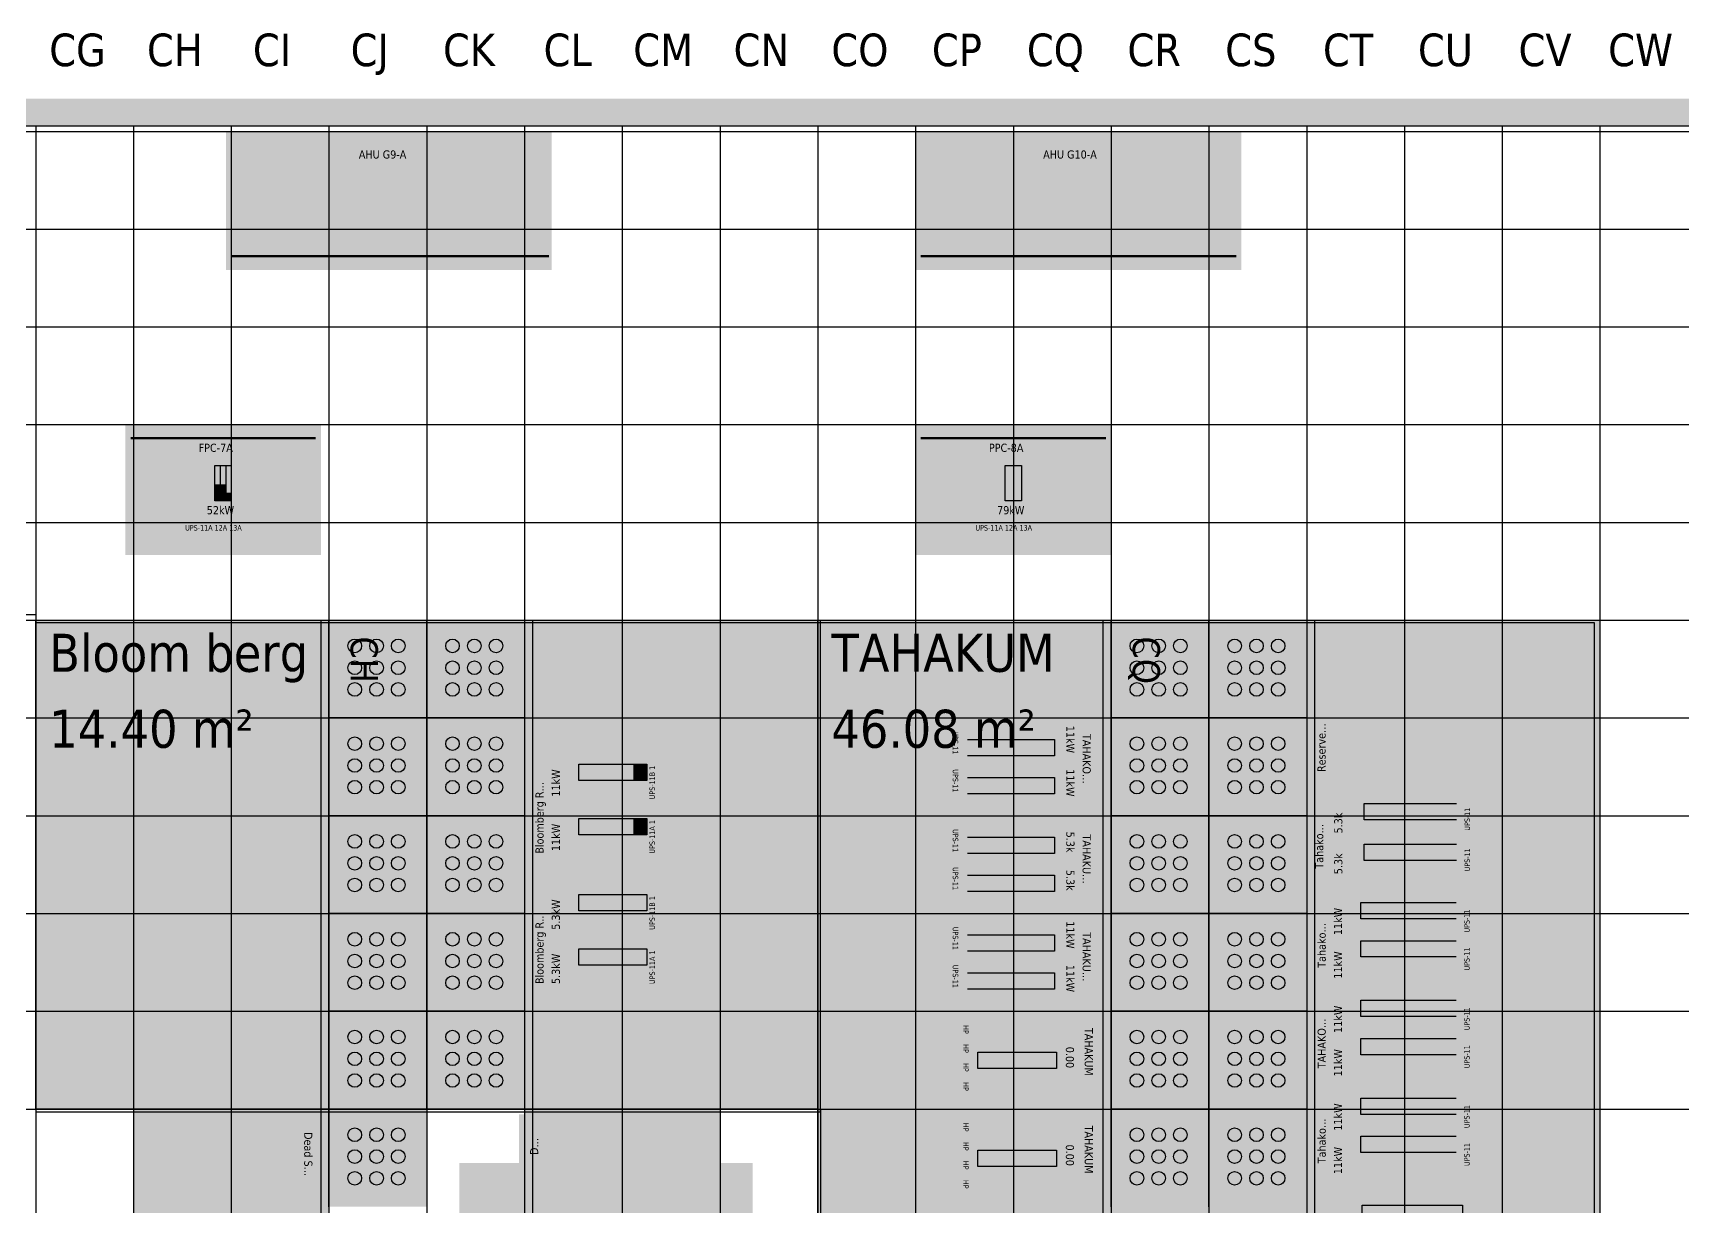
# Model space of a CAD drawing. Header units: millimetres. Extents: x -618 to 58287, y -23922 to -2396.
# Drawn here: x 34783 to 44903, y -9595 to -2396 of the extents above; entities that cross this region are included whole.
import ezdxf

# ---------------------------------------------------------------- set-up
doc = ezdxf.new("R2010")
doc.units = ezdxf.units.MM
doc.header["$MEASUREMENT"] = 0
for name, color, linetype, true_color in [('Background', 7, 'Continuous', 0xffffff), ('Equipment', 7, 'Continuous', 0xffffff), ('Names', 7, 'Continuous', 0xffffff), ('Power', 7, 'Continuous', 0xffffff), ('Room fixture', 7, 'Continuous', 0xffffff), ('Room shape', 7, 'Continuous', 0xc0c0c0), ('Rows', 7, 'Continuous', 0xffffff), ('Tile grid', 7, 'Continuous', 0xafafaf), ('Walls and cages', 7, 'Continuous', 0xffffff)]:
    doc.layers.add(name, color=color, linetype=linetype, true_color=true_color)
doc.styles.add('Tahoma#false#false', font='tahoma.ttf', dxfattribs={"height": 0.2})

msp = doc.modelspace()

# ---------------------------------------------------------------- linework, layer by layer
at = {"layer": 'Background', "lineweight": -3, "transparency": 33554687}
for points in [[(35967, -3850), (35967, -3000), (37967, -3000)], [(37967, -3000), (37967, -3850), (35967, -3850)], [(40200, -3850), (40200, -3000), (42200, -3000)], [(42200, -3000), (42200, -3850), (40200, -3850)], [(35350, -5600), (35350, -4800), (36550, -4800)], [(36550, -4800), (36550, -5600), (35350, -5600)], [(40200, -5600), (40200, -4800), (41400, -4800)], [(41400, -4800), (41400, -5600), (40200, -5600)], [(43800, -6999), (42600, -6999), (42600, -6399)], [(42600, -6399), (43800, -6399), (43800, -6999)], [(40285, -6598), (41402, -6598), (41402, -7198)], [(41402, -7198), (40285, -7198), (40285, -6598)], [(38800, -7500), (37800, -7500), (37800, -6700)], [(37800, -6700), (38800, -6700), (38800, -7500)], [(43785, -7609), (42585, -7609), (42585, -6992)], [(42585, -6992), (43785, -6992), (43785, -7609)], [(40285, -7198), (41402, -7198), (41402, -7798)], [(41402, -7798), (40285, -7798), (40285, -7198)], [(38800, -8300), (37800, -8300), (37800, -7500)], [(37800, -7500), (38800, -7500), (38800, -8300)], [(43800, -8200), (42600, -8200), (42600, -7600)], [(42600, -7600), (43800, -7600), (43800, -8200)], [(40285, -7798), (41402, -7798), (41402, -8398)], [(41402, -8398), (40285, -8398), (40285, -7798)], [(43800, -8800), (42600, -8800), (42600, -8200)], [(42600, -8200), (43800, -8200), (43800, -8800)], [(40332, -8385), (41415, -8385), (41415, -8985)], [(41415, -8985), (40332, -8985), (40332, -8385)], [(43800, -9400), (42600, -9400), (42600, -8800)], [(42600, -8800), (43800, -8800), (43800, -9400)], [(40332, -8985), (41415, -8985), (41415, -9585)], [(41415, -9585), (40332, -9585), (40332, -8985)], [(35424, -9042), (36624, -9042), (36624, -9592)], [(36624, -9592), (35424, -9592), (35424, -9042)], [(38967, -9332), (37767, -9332), (37767, -9032)], [(37767, -9032), (38967, -9032), (38967, -9332)], [(43807, -10207), (42591, -10207), (42591, -9407)], [(42591, -9407), (43807, -9407), (43807, -10207)]]:
    msp.add_solid(points, dxfattribs=at)
at = {"layer": 'Equipment', "color": 153, "lineweight": 50, "true_color": 0x3e99df, "transparency": 33554687}
for p, q in [((36000, -3767), (37950, -3767)), ((40233, -3767), (42167, -3767))]:
    msp.add_line(p, q, dxfattribs=at)
at = {"layer": 'Equipment', "color": 72, "lineweight": 50, "true_color": 0x67cb33, "transparency": 33554687}
for p, q in [((35383, -4883), (36517, -4883)), ((40233, -4883), (41367, -4883))]:
    msp.add_line(p, q, dxfattribs=at)
at = {"layer": 'Equipment', "color": 141, "lineweight": 50, "true_color": 0xabd3f1, "transparency": 33554687}
for points in [[(35967, -3000), (37967, -3000), (37900, -3067)], [(35967, -3000), (37900, -3067), (36033, -3067)], [(35967, -3850), (35967, -3000), (36033, -3067)], [(37900, -3783), (37900, -3067), (37967, -3000)], [(37967, -3000), (37967, -3850), (37900, -3783)], [(40200, -3000), (42200, -3000), (42133, -3067)], [(40200, -3000), (42133, -3067), (40267, -3067)], [(40200, -3850), (40200, -3000), (40267, -3067)], [(42133, -3783), (42133, -3067), (42200, -3000)], [(42200, -3000), (42200, -3850), (42133, -3783)], [(36033, -3067), (36033, -3783), (35967, -3850)], [(40267, -3067), (40267, -3783), (40200, -3850)], [(37900, -3783), (37967, -3850), (35967, -3850)], [(36033, -3783), (37900, -3783), (35967, -3850)], [(42133, -3783), (42200, -3850), (40200, -3850)], [(40267, -3783), (42133, -3783), (40200, -3850)]]:
    msp.add_solid(points, dxfattribs=at)
at = {"layer": 'Equipment', "color": 18, "lineweight": -3, "true_color": 0x000000, "transparency": 33554687}
for points in [[(35967, -3000), (37967, -3000), (37950, -3017)], [(35967, -3000), (37950, -3017), (35983, -3017)], [(35967, -3850), (35967, -3000), (35983, -3017)], [(35983, -3017), (35983, -3833), (35967, -3850)], [(37950, -3833), (37950, -3017), (37967, -3000)], [(37967, -3000), (37967, -3850), (37950, -3833)], [(40200, -3000), (42200, -3000), (42183, -3017)], [(40200, -3000), (42183, -3017), (40217, -3017)], [(40200, -3850), (40200, -3000), (40217, -3017)], [(40217, -3017), (40217, -3833), (40200, -3850)], [(42183, -3833), (42183, -3017), (42200, -3000)], [(42200, -3000), (42200, -3850), (42183, -3833)], [(37950, -3833), (37967, -3850), (35967, -3850)], [(35983, -3833), (37950, -3833), (35967, -3850)], [(42183, -3833), (42200, -3850), (40200, -3850)], [(40217, -3833), (42183, -3833), (40200, -3850)], [(35350, -4800), (36550, -4800), (36533, -4817)], [(35350, -4800), (36533, -4817), (35367, -4817)], [(35350, -5600), (35350, -4800), (35367, -4817)], [(35367, -4817), (35367, -5583), (35350, -5600)], [(36533, -5583), (36533, -4817), (36550, -4800)], [(36550, -4800), (36550, -5600), (36533, -5583)], [(40200, -4800), (41400, -4800), (41383, -4817)], [(40200, -4800), (41383, -4817), (40217, -4817)], [(40200, -5600), (40200, -4800), (40217, -4817)], [(40217, -4817), (40217, -5583), (40200, -5600)], [(41383, -5583), (41383, -4817), (41400, -4800)], [(41400, -4800), (41400, -5600), (41383, -5583)], [(36533, -5583), (36550, -5600), (35350, -5600)], [(35367, -5583), (36533, -5583), (35350, -5600)], [(41383, -5583), (41400, -5600), (40200, -5600)], [(40217, -5583), (41383, -5583), (40200, -5600)], [(43783, -6416), (42616, -6416), (42600, -6399)], [(42600, -6399), (43800, -6399), (43783, -6416)], [(42600, -6999), (42600, -6399), (42616, -6416)], [(42600, -6999), (42616, -6416), (42616, -6982)], [(43783, -6416), (43800, -6399), (43800, -6999)], [(43783, -6982), (43783, -6416), (43800, -6999)], [(40302, -7182), (40285, -7198), (40285, -6598)], [(40302, -6615), (40302, -7182), (40285, -6598)], [(41385, -6615), (40302, -6615), (40285, -6598)], [(40285, -6598), (41402, -6598), (41385, -6615)], [(41402, -6598), (41402, -7198), (41385, -7182)], [(41402, -6598), (41385, -7182), (41385, -6615)], [(38783, -6717), (37817, -6717), (37800, -6700)], [(37800, -6700), (38800, -6700), (38783, -6717)], [(37800, -7500), (37800, -6700), (37817, -6717)], [(37800, -7500), (37817, -6717), (37817, -7483)], [(38783, -6717), (38800, -6700), (38800, -7500)], [(38783, -7483), (38783, -6717), (38800, -7500)], [(43800, -6999), (42600, -6999), (42616, -6982)], [(42616, -6982), (43783, -6982), (43800, -6999)], [(43769, -7009), (42602, -7009), (42585, -6992)], [(42585, -6992), (43785, -6992), (43769, -7009)], [(42585, -7609), (42585, -6992), (42602, -7009)], [(42585, -7609), (42602, -7009), (42602, -7592)], [(43769, -7009), (43785, -6992), (43785, -7609)], [(43769, -7592), (43769, -7009), (43785, -7609)], [(41402, -7198), (40285, -7198), (40302, -7182)], [(40302, -7182), (41385, -7182), (41402, -7198)], [(40302, -7782), (40285, -7798), (40285, -7198)], [(40302, -7215), (40302, -7782), (40285, -7198)], [(41385, -7215), (40302, -7215), (40285, -7198)], [(40285, -7198), (41402, -7198), (41385, -7215)], [(41402, -7198), (41402, -7798), (41385, -7782)], [(41402, -7198), (41385, -7782), (41385, -7215)], [(38800, -7500), (37800, -7500), (37817, -7483)], [(37817, -7483), (38783, -7483), (38800, -7500)], [(38783, -7517), (37817, -7517), (37800, -7500)], [(37800, -7500), (38800, -7500), (38783, -7517)], [(37800, -8300), (37800, -7500), (37817, -7517)], [(37800, -8300), (37817, -7517), (37817, -8283)], [(38783, -7517), (38800, -7500), (38800, -8300)], [(38783, -8283), (38783, -7517), (38800, -8300)], [(43785, -7609), (42585, -7609), (42602, -7592)], [(43783, -7617), (42617, -7617), (42600, -7600)], [(42600, -7600), (43800, -7600), (43783, -7617)], [(42600, -8200), (42600, -7600), (42617, -7617)], [(42600, -8200), (42617, -7617), (42617, -8183)], [(42602, -7592), (43769, -7592), (43785, -7609)], [(43783, -7617), (43800, -7600), (43800, -8200)], [(43783, -8183), (43783, -7617), (43800, -8200)], [(41402, -7798), (40285, -7798), (40302, -7782)], [(40302, -7782), (41385, -7782), (41402, -7798)], [(40302, -8382), (40285, -8398), (40285, -7798)], [(40302, -7815), (40302, -8382), (40285, -7798)], [(41385, -7815), (40302, -7815), (40285, -7798)], [(40285, -7798), (41402, -7798), (41385, -7815)], [(41402, -7798), (41402, -8398), (41385, -8382)], [(41402, -7798), (41385, -8382), (41385, -7815)], [(43800, -8200), (42600, -8200), (42617, -8183)], [(42617, -8183), (43783, -8183), (43800, -8200)], [(38800, -8300), (37800, -8300), (37817, -8283)], [(37817, -8283), (38783, -8283), (38800, -8300)], [(43783, -8217), (42617, -8217), (42600, -8200)], [(42600, -8200), (43800, -8200), (43783, -8217)], [(42600, -8800), (42600, -8200), (42617, -8217)], [(42600, -8800), (42617, -8217), (42617, -8783)], [(43783, -8217), (43800, -8200), (43800, -8800)], [(43783, -8783), (43783, -8217), (43800, -8800)], [(41402, -8398), (40285, -8398), (40302, -8382)], [(40302, -8382), (41385, -8382), (41402, -8398)], [(40348, -8968), (40332, -8985), (40332, -8385)], [(40348, -8402), (40348, -8968), (40332, -8385)], [(41398, -8402), (40348, -8402), (40332, -8385)], [(40332, -8385), (41415, -8385), (41398, -8402)], [(41415, -8385), (41415, -8985), (41398, -8968)], [(41415, -8385), (41398, -8968), (41398, -8402)], [(43800, -8800), (42600, -8800), (42617, -8783)], [(43783, -8817), (42617, -8817), (42600, -8800)], [(42600, -8800), (43800, -8800), (43783, -8817)], [(42600, -9400), (42600, -8800), (42617, -8817)], [(42617, -8783), (43783, -8783), (43800, -8800)], [(43783, -8817), (43800, -8800), (43800, -9400)], [(42600, -9400), (42617, -8817), (42617, -9383)], [(43783, -9383), (43783, -8817), (43800, -9400)], [(41415, -8985), (40332, -8985), (40348, -8968)], [(40348, -9568), (40332, -9585), (40332, -8985)], [(40348, -9002), (40348, -9568), (40332, -8985)], [(41398, -9002), (40348, -9002), (40332, -8985)], [(40332, -8985), (41415, -8985), (41398, -9002)], [(40348, -8968), (41398, -8968), (41415, -8985)], [(41415, -8985), (41415, -9585), (41398, -9568)], [(41415, -8985), (41398, -9568), (41398, -9002)], [(35441, -9576), (35424, -9592), (35424, -9042)], [(35441, -9059), (35441, -9576), (35424, -9042)], [(36608, -9059), (35441, -9059), (35424, -9042)], [(35424, -9042), (36624, -9042), (36608, -9059)], [(36624, -9042), (36624, -9592), (36608, -9576)], [(36624, -9042), (36608, -9576), (36608, -9059)], [(38950, -9049), (37784, -9049), (37767, -9032)], [(37767, -9032), (38967, -9032), (38950, -9049)], [(37767, -9332), (37767, -9032), (37784, -9049)], [(37767, -9332), (37784, -9049), (37784, -9316)], [(38950, -9049), (38967, -9032), (38967, -9332)], [(38950, -9316), (38950, -9049), (38967, -9332)], [(38967, -9332), (37767, -9332), (37784, -9316)], [(37784, -9316), (38950, -9316), (38967, -9332)], [(43791, -9424), (42607, -9424), (42591, -9407)], [(42591, -9407), (43807, -9407), (43791, -9424)], [(42591, -10207), (42591, -9407), (42607, -9424)], [(43800, -9400), (42600, -9400), (42617, -9383)], [(42617, -9383), (43783, -9383), (43800, -9400)], [(43791, -9424), (43807, -9407), (43807, -10207)], [(42591, -10207), (42607, -9424), (42607, -10191)], [(43791, -10191), (43791, -9424), (43807, -10207)], [(36624, -9592), (35424, -9592), (35441, -9576)], [(35441, -9576), (36608, -9576), (36624, -9592)], [(41415, -9585), (40332, -9585), (40348, -9568)], [(40348, -9568), (41398, -9568), (41415, -9585)]]:
    msp.add_solid(points, dxfattribs=at)
at = {"layer": 'Equipment', "color": 71, "lineweight": 50, "true_color": 0xbde8a7, "transparency": 33554687}
for points in [[(35350, -4800), (36550, -4800), (36483, -4867)], [(35350, -4800), (36483, -4867), (35417, -4867)], [(35350, -5600), (35350, -4800), (35417, -4867)], [(36483, -5533), (36483, -4867), (36550, -4800)], [(36550, -4800), (36550, -5600), (36483, -5533)], [(40200, -4800), (41400, -4800), (41333, -4867)], [(40200, -4800), (41333, -4867), (40267, -4867)], [(40200, -5600), (40200, -4800), (40267, -4867)], [(41333, -5533), (41333, -4867), (41400, -4800)], [(41400, -4800), (41400, -5600), (41333, -5533)], [(35417, -4867), (35417, -5533), (35350, -5600)], [(40267, -4867), (40267, -5533), (40200, -5600)], [(36483, -5533), (36550, -5600), (35350, -5600)], [(35417, -5533), (36483, -5533), (35350, -5600)], [(41333, -5533), (41400, -5600), (40200, -5600)], [(40267, -5533), (41333, -5533), (40200, -5600)]]:
    msp.add_solid(points, dxfattribs=at)
at = {"layer": 'Equipment', "color": 21, "lineweight": 50, "true_color": 0xf49191, "transparency": 33554687}
for points in [[(43733, -6466), (42666, -6466), (42600, -6399)], [(42600, -6399), (43800, -6399), (43733, -6466)], [(42600, -6999), (42600, -6399), (42666, -6466)], [(42600, -6999), (42666, -6466), (42666, -6932)], [(43733, -6466), (43800, -6399), (43800, -6999)], [(43733, -6932), (43733, -6466), (43800, -6999)], [(43800, -6999), (42600, -6999), (42666, -6932)], [(42666, -6932), (43733, -6932), (43800, -6999)], [(35491, -9526), (35424, -9592), (35424, -9042)], [(35491, -9109), (35491, -9526), (35424, -9042)], [(36558, -9109), (35491, -9109), (35424, -9042)], [(35424, -9042), (36624, -9042), (36558, -9109)], [(36624, -9042), (36624, -9592), (36558, -9526)], [(36624, -9042), (36558, -9526), (36558, -9109)], [(38900, -9099), (37834, -9099), (37767, -9032)], [(37767, -9032), (38967, -9032), (38900, -9099)], [(37767, -9332), (37767, -9032), (37834, -9099)], [(37767, -9332), (37834, -9099), (37834, -9266)], [(38900, -9099), (38967, -9032), (38967, -9332)], [(38900, -9266), (38900, -9099), (38967, -9332)], [(38967, -9332), (37767, -9332), (37834, -9266)], [(37834, -9266), (38900, -9266), (38967, -9332)], [(36624, -9592), (35424, -9592), (35491, -9526)], [(35491, -9526), (36558, -9526), (36624, -9592)]]:
    msp.add_solid(points, dxfattribs=at)
at = {"layer": 'Equipment', "color": 9, "lineweight": 50, "true_color": 0xc0c0c0, "transparency": 33554687}
for points in [[(40352, -7132), (40285, -7198), (40285, -6598)], [(40352, -6665), (40352, -7132), (40285, -6598)], [(41335, -6665), (40352, -6665), (40285, -6598)], [(40285, -6598), (41402, -6598), (41335, -6665)], [(41402, -6598), (41402, -7198), (41335, -7132)], [(41402, -6598), (41335, -7132), (41335, -6665)], [(38733, -6767), (37867, -6767), (37800, -6700)], [(37800, -6700), (38800, -6700), (38733, -6767)], [(37800, -7500), (37800, -6700), (37867, -6767)], [(37800, -7500), (37867, -6767), (37867, -7433)], [(38733, -6767), (38800, -6700), (38800, -7500)], [(38733, -7433), (38733, -6767), (38800, -7500)], [(43719, -7059), (42652, -7059), (42585, -6992)], [(42585, -6992), (43785, -6992), (43719, -7059)], [(42585, -7609), (42585, -6992), (42652, -7059)], [(42585, -7609), (42652, -7059), (42652, -7542)], [(43719, -7059), (43785, -6992), (43785, -7609)], [(43719, -7542), (43719, -7059), (43785, -7609)], [(41402, -7198), (40285, -7198), (40352, -7132)], [(40352, -7132), (41335, -7132), (41402, -7198)], [(40352, -7732), (40285, -7798), (40285, -7198)], [(40352, -7265), (40352, -7732), (40285, -7198)], [(41335, -7265), (40352, -7265), (40285, -7198)], [(40285, -7198), (41402, -7198), (41335, -7265)], [(41402, -7198), (41402, -7798), (41335, -7732)], [(41402, -7198), (41335, -7732), (41335, -7265)], [(38800, -7500), (37800, -7500), (37867, -7433)], [(37867, -7433), (38733, -7433), (38800, -7500)], [(38733, -7567), (37867, -7567), (37800, -7500)], [(37800, -7500), (38800, -7500), (38733, -7567)], [(37800, -8300), (37800, -7500), (37867, -7567)], [(37800, -8300), (37867, -7567), (37867, -8233)], [(38733, -7567), (38800, -7500), (38800, -8300)], [(38733, -8233), (38733, -7567), (38800, -8300)], [(43785, -7609), (42585, -7609), (42652, -7542)], [(42652, -7542), (43719, -7542), (43785, -7609)], [(43733, -7667), (42667, -7667), (42600, -7600)], [(42600, -7600), (43800, -7600), (43733, -7667)], [(42600, -8200), (42600, -7600), (42667, -7667)], [(42600, -8200), (42667, -7667), (42667, -8133)], [(43733, -7667), (43800, -7600), (43800, -8200)], [(43733, -8133), (43733, -7667), (43800, -8200)], [(41402, -7798), (40285, -7798), (40352, -7732)], [(40352, -7732), (41335, -7732), (41402, -7798)], [(40352, -8332), (40285, -8398), (40285, -7798)], [(40352, -7865), (40352, -8332), (40285, -7798)], [(41335, -7865), (40352, -7865), (40285, -7798)], [(40285, -7798), (41402, -7798), (41335, -7865)], [(41402, -7798), (41402, -8398), (41335, -8332)], [(41402, -7798), (41335, -8332), (41335, -7865)], [(43800, -8200), (42600, -8200), (42667, -8133)], [(42667, -8133), (43733, -8133), (43800, -8200)], [(38800, -8300), (37800, -8300), (37867, -8233)], [(37867, -8233), (38733, -8233), (38800, -8300)], [(43733, -8267), (42667, -8267), (42600, -8200)], [(42600, -8200), (43800, -8200), (43733, -8267)], [(42600, -8800), (42600, -8200), (42667, -8267)], [(42600, -8800), (42667, -8267), (42667, -8733)], [(43733, -8267), (43800, -8200), (43800, -8800)], [(43733, -8733), (43733, -8267), (43800, -8800)], [(41402, -8398), (40285, -8398), (40352, -8332)], [(40398, -8918), (40332, -8985), (40332, -8385)], [(40398, -8452), (40398, -8918), (40332, -8385)], [(41348, -8452), (40398, -8452), (40332, -8385)], [(40332, -8385), (41415, -8385), (41348, -8452)], [(40352, -8332), (41335, -8332), (41402, -8398)], [(41415, -8385), (41415, -8985), (41348, -8918)], [(41415, -8385), (41348, -8918), (41348, -8452)], [(43800, -8800), (42600, -8800), (42667, -8733)], [(43733, -8867), (42667, -8867), (42600, -8800)], [(42600, -8800), (43800, -8800), (43733, -8867)], [(42600, -9400), (42600, -8800), (42667, -8867)], [(42667, -8733), (43733, -8733), (43800, -8800)], [(43733, -8867), (43800, -8800), (43800, -9400)], [(42600, -9400), (42667, -8867), (42667, -9333)], [(43733, -9333), (43733, -8867), (43800, -9400)], [(41415, -8985), (40332, -8985), (40398, -8918)], [(40398, -9518), (40332, -9585), (40332, -8985)], [(40398, -9052), (40398, -9518), (40332, -8985)], [(41348, -9052), (40398, -9052), (40332, -8985)], [(40332, -8985), (41415, -8985), (41348, -9052)], [(40398, -8918), (41348, -8918), (41415, -8985)], [(41415, -8985), (41415, -9585), (41348, -9518)], [(41415, -8985), (41348, -9518), (41348, -9052)], [(43741, -9474), (42657, -9474), (42591, -9407)], [(42591, -9407), (43807, -9407), (43741, -9474)], [(42591, -10207), (42591, -9407), (42657, -9474)], [(43800, -9400), (42600, -9400), (42667, -9333)], [(42667, -9333), (43733, -9333), (43800, -9400)], [(43741, -9474), (43807, -9407), (43807, -10207)], [(42591, -10207), (42657, -9474), (42657, -10141)], [(43741, -10141), (43741, -9474), (43807, -10207)], [(41415, -9585), (40332, -9585), (40398, -9518)], [(40398, -9518), (41348, -9518), (41415, -9585)]]:
    msp.add_solid(points, dxfattribs=at)
at = {"layer": 'Power', "color": 8, "lineweight": -3, "true_color": 0x808080, "transparency": 33554687}
for p, q in [((35900, -5050), (36000, -5050)), ((35900, -5267), (35900, -5050)), ((36000, -5050), (36000, -5267)), ((40750, -5050), (40850, -5050)), ((40750, -5267), (40750, -5050)), ((40850, -5050), (40850, -5267)), ((36000, -5267), (35900, -5267)), ((40850, -5267), (40750, -5267)), ((40518, -6732), (41052, -6732)), ((41052, -6732), (41052, -6832)), ((41052, -6832), (40518, -6832)), ((38133, -6983), (38133, -6883)), ((38133, -6883), (38550, -6883)), ((38550, -6883), (38550, -6983)), ((40518, -6965), (41052, -6965)), ((41052, -6965), (41052, -7065)), ((38550, -6983), (38133, -6983)), ((41052, -7065), (40518, -7065)), ((42952, -7225), (42952, -7125)), ((42952, -7125), (43519, -7125)), ((38133, -7317), (38133, -7217)), ((38133, -7217), (38550, -7217)), ((38550, -7217), (38550, -7317)), ((43519, -7225), (42952, -7225)), ((38550, -7317), (38133, -7317)), ((40518, -7332), (41052, -7332)), ((41052, -7332), (41052, -7432)), ((42952, -7475), (42952, -7375)), ((42952, -7375), (43519, -7375)), ((41052, -7432), (40518, -7432)), ((43519, -7475), (42952, -7475)), ((40518, -7565), (41052, -7565)), ((41052, -7565), (41052, -7665)), ((38133, -7783), (38133, -7683)), ((38133, -7683), (38550, -7683)), ((38550, -7683), (38550, -7783)), ((41052, -7665), (40518, -7665)), ((38550, -7783), (38133, -7783)), ((42933, -7833), (42933, -7733)), ((42933, -7733), (43517, -7733)), ((43517, -7833), (42933, -7833)), ((40518, -7932), (41052, -7932)), ((41052, -7932), (41052, -8032)), ((42933, -8067), (42933, -7967)), ((42933, -7967), (43517, -7967)), ((38133, -8117), (38133, -8017)), ((38133, -8017), (38550, -8017)), ((38550, -8017), (38550, -8117)), ((41052, -8032), (40518, -8032)), ((43517, -8067), (42933, -8067)), ((38550, -8117), (38133, -8117)), ((40518, -8165), (41052, -8165)), ((41052, -8165), (41052, -8265)), ((41052, -8265), (40518, -8265)), ((42933, -8433), (42933, -8333)), ((42933, -8333), (43517, -8333)), ((43517, -8433), (42933, -8433)), ((42933, -8667), (42933, -8567)), ((42933, -8567), (43517, -8567)), ((40582, -8752), (40582, -8652)), ((40582, -8652), (41065, -8652)), ((41065, -8652), (41065, -8752)), ((43517, -8667), (42933, -8667)), ((41065, -8752), (40582, -8752)), ((42933, -9033), (42933, -8933)), ((42933, -8933), (43517, -8933)), ((43517, -9033), (42933, -9033)), ((42933, -9267), (42933, -9167)), ((42933, -9167), (43517, -9167)), ((40582, -9352), (40582, -9252)), ((40582, -9252), (41065, -9252)), ((41065, -9252), (41065, -9352)), ((43517, -9267), (42933, -9267)), ((41065, -9352), (40582, -9352)), ((42941, -9691), (42941, -9591)), ((42941, -9591), (43557, -9591)), ((43557, -9591), (43557, -9691))]:
    msp.add_line(p, q, dxfattribs=at)
at = {"layer": 'Power', "lineweight": -3, "transparency": 33554687}
for p, q in [((35933, -5050), (35933, -5267)), ((35967, -5050), (35967, -5267))]:
    msp.add_line(p, q, dxfattribs=at)
for points in [[(35900, -5050), (36000, -5050), (35900, -5267), (36000, -5267)], [(40750, -5050), (40850, -5050), (40750, -5267), (40850, -5267)], [(41052, -6732), (41052, -6832), (40518, -6732), (40518, -6832)], [(38133, -6983), (38133, -6883), (38550, -6983), (38550, -6883)], [(41052, -6965), (41052, -7065), (40518, -6965), (40518, -7065)], [(42952, -7225), (42952, -7125), (43552, -7225), (43552, -7125)], [(38133, -7317), (38133, -7217), (38550, -7317), (38550, -7217)], [(41052, -7332), (41052, -7432), (40518, -7332), (40518, -7432)], [(42952, -7475), (42952, -7375), (43552, -7475), (43552, -7375)], [(41052, -7565), (41052, -7665), (40518, -7565), (40518, -7665)], [(38133, -7783), (38133, -7683), (38550, -7783), (38550, -7683)], [(42933, -7833), (42933, -7733), (43550, -7833), (43550, -7733)], [(41052, -7932), (41052, -8032), (40518, -7932), (40518, -8032)], [(42933, -8067), (42933, -7967), (43550, -8067), (43550, -7967)], [(38133, -8117), (38133, -8017), (38550, -8117), (38550, -8017)], [(41052, -8165), (41052, -8265), (40518, -8165), (40518, -8265)], [(42933, -8433), (42933, -8333), (43550, -8433), (43550, -8333)], [(42933, -8667), (42933, -8567), (43550, -8667), (43550, -8567)], [(41065, -8652), (41065, -8752), (40582, -8652), (40582, -8752)], [(42933, -9033), (42933, -8933), (43550, -9033), (43550, -8933)], [(42933, -9267), (42933, -9167), (43550, -9267), (43550, -9167)], [(41065, -9252), (41065, -9352), (40582, -9252), (40582, -9352)], [(42941, -9691), (42941, -9591), (43557, -9691), (43557, -9591)]]:
    msp.add_solid(points, dxfattribs=at)
at = {"layer": 'Power', "color": 151, "lineweight": -3, "true_color": 0x87ceeb, "transparency": 33554687}
for points in [[(35900, -5050), (35933, -5050), (35900, -5267), (35933, -5267)], [(35933, -5050), (35967, -5050), (35933, -5267), (35967, -5267)], [(35967, -5050), (36000, -5050), (35967, -5267), (36000, -5267)], [(38133, -6983), (38133, -6883), (38550, -6983), (38550, -6883)], [(38133, -7317), (38133, -7217), (38550, -7317), (38550, -7217)], [(38133, -7783), (38133, -7683), (38550, -7783), (38550, -7683)], [(38133, -8117), (38133, -8017), (38550, -8117), (38550, -8017)]]:
    msp.add_solid(points, dxfattribs=at)
at = {"layer": 'Power', "color": 8, "lineweight": -3, "true_color": 0x826482, "transparency": 33554687}
for points in [[(35900, -5050), (35933, -5050), (35900, -5267), (35933, -5267)], [(40783, -5050), (40817, -5050), (40783, -5267), (40817, -5267)], [(35933, -5067), (35967, -5067), (35933, -5267), (35967, -5267)], [(35967, -5133), (36000, -5133), (35967, -5267), (36000, -5267)]]:
    msp.add_solid(points, dxfattribs=at)
at = {"layer": 'Power', "color": 24, "lineweight": -3, "true_color": 0x9c180e, "transparency": 33554687}
for points in [[(40750, -5050), (40783, -5050), (40750, -5267), (40783, -5267)], [(40817, -5050), (40850, -5050), (40817, -5267), (40850, -5267)]]:
    msp.add_solid(points, dxfattribs=at)
at = {"layer": 'Power', "color": 13, "lineweight": -3, "true_color": 0xe7473c, "transparency": 33554687}
for points in [[(40750, -5133), (40783, -5133), (40750, -5267), (40783, -5267)], [(40817, -5133), (40850, -5133), (40817, -5267), (40850, -5267)], [(40802, -6732), (40802, -6832), (40518, -6732), (40518, -6832)], [(38467, -6983), (38467, -6883), (38550, -6983), (38550, -6883)], [(40802, -6965), (40802, -7065), (40518, -6965), (40518, -7065)], [(43085, -7225), (43085, -7125), (43552, -7225), (43552, -7125)], [(38467, -7317), (38467, -7217), (38550, -7317), (38550, -7217)], [(40902, -7332), (40902, -7432), (40518, -7332), (40518, -7432)], [(43085, -7475), (43085, -7375), (43552, -7475), (43552, -7375)], [(40902, -7565), (40902, -7665), (40518, -7565), (40518, -7665)], [(43317, -7833), (43317, -7733), (43550, -7833), (43550, -7733)], [(40752, -7932), (40752, -8032), (40518, -7932), (40518, -8032)], [(43317, -8067), (43317, -7967), (43550, -8067), (43550, -7967)], [(40752, -8165), (40752, -8265), (40518, -8165), (40518, -8265)], [(43300, -8433), (43300, -8333), (43550, -8433), (43550, -8333)], [(43300, -8667), (43300, -8567), (43550, -8667), (43550, -8567)], [(43083, -9033), (43083, -8933), (43550, -9033), (43550, -8933)], [(43083, -9267), (43083, -9167), (43550, -9267), (43550, -9167)], [(43224, -9691), (43224, -9591), (43557, -9691), (43557, -9591)]]:
    msp.add_solid(points, dxfattribs=at)
at = {"layer": 'Power', "color": 9, "lineweight": -3, "true_color": 0xc0c0c0, "transparency": 33554687}
for points in [[(40783, -5133), (40817, -5133), (40783, -5267), (40817, -5267)], [(35900, -5167), (35933, -5167), (35900, -5267), (35933, -5267)], [(35933, -5167), (35967, -5167), (35933, -5267), (35967, -5267)], [(35967, -5217), (36000, -5217), (35967, -5267), (36000, -5267)], [(38400, -7783), (38400, -7683), (38550, -7783), (38550, -7683)], [(38400, -8117), (38400, -8017), (38550, -8117), (38550, -8017)], [(40582, -8652), (40582, -8752), (40582, -8652), (40582, -8752)], [(40582, -9252), (40582, -9352), (40582, -9252), (40582, -9352)]]:
    msp.add_solid(points, dxfattribs=at)
at = {"layer": 'Power', "color": 138, "lineweight": -3, "true_color": 0x01505e, "transparency": 33554687}
for points in [[(35433, -5417), (36467, -5417), (35433, -5500), (36467, -5500)], [(40283, -5417), (41317, -5417), (40283, -5500), (41317, -5500)], [(40468, -6682), (40468, -6882), (40385, -6682), (40385, -6882)], [(38600, -7083), (38600, -6783), (38683, -7083), (38683, -6783)], [(40468, -6915), (40468, -7115), (40385, -6915), (40385, -7115)], [(43602, -7259), (43602, -7059), (43685, -7259), (43685, -7059)], [(38600, -7417), (38600, -7117), (38683, -7417), (38683, -7117)], [(40468, -7282), (40468, -7482), (40385, -7282), (40385, -7482)], [(43602, -7509), (43602, -7309), (43685, -7509), (43685, -7309)], [(38600, -7883), (38600, -7583), (38683, -7883), (38683, -7583)], [(40468, -7515), (40468, -7715), (40385, -7515), (40385, -7715)], [(43600, -7883), (43600, -7683), (43683, -7883), (43683, -7683)], [(40468, -7882), (40468, -8082), (40385, -7882), (40385, -8082)], [(38600, -8217), (38600, -7917), (38683, -8217), (38683, -7917)], [(43600, -8117), (43600, -7917), (43683, -8117), (43683, -7917)], [(40468, -8115), (40468, -8315), (40385, -8115), (40385, -8315)], [(43600, -8483), (43600, -8283), (43683, -8483), (43683, -8283)], [(43600, -8717), (43600, -8517), (43683, -8717), (43683, -8517)], [(43600, -9083), (43600, -8883), (43683, -9083), (43683, -8883)], [(43600, -9317), (43600, -9117), (43683, -9317), (43683, -9117)], [(43607, -9791), (43607, -9491), (43691, -9791), (43691, -9491)]]:
    msp.add_solid(points, dxfattribs=at)
at = {"layer": 'Power', "color": 22, "lineweight": -3, "true_color": 0xc92518, "transparency": 33554687}
for points in [[(41052, -6732), (41052, -6832), (40518, -6732), (40518, -6832)], [(38183, -6983), (38183, -6883), (38550, -6983), (38550, -6883)], [(41052, -6965), (41052, -7065), (40518, -6965), (40518, -7065)], [(42952, -7225), (42952, -7125), (43552, -7225), (43552, -7125)], [(38183, -7317), (38183, -7217), (38550, -7317), (38550, -7217)], [(41052, -7332), (41052, -7432), (40518, -7332), (40518, -7432)], [(42952, -7475), (42952, -7375), (43552, -7475), (43552, -7375)], [(41052, -7565), (41052, -7665), (40518, -7565), (40518, -7665)], [(42933, -7833), (42933, -7733), (43550, -7833), (43550, -7733)], [(41052, -7932), (41052, -8032), (40518, -7932), (40518, -8032)], [(42933, -8067), (42933, -7967), (43550, -8067), (43550, -7967)], [(41052, -8165), (41052, -8265), (40518, -8165), (40518, -8265)], [(42933, -8433), (42933, -8333), (43550, -8433), (43550, -8333)], [(42933, -8667), (42933, -8567), (43550, -8667), (43550, -8567)], [(42933, -9033), (42933, -8933), (43550, -9033), (43550, -8933)], [(42933, -9267), (42933, -9167), (43550, -9267), (43550, -9167)], [(42941, -9691), (42941, -9591), (43557, -9691), (43557, -9591)]]:
    msp.add_solid(points, dxfattribs=at)
at = {"layer": 'Power', "color": 8, "lineweight": -3, "true_color": 0x6e6e6e, "transparency": 33554687}
for points in [[(38250, -7783), (38250, -7683), (38550, -7783), (38550, -7683)], [(38250, -8117), (38250, -8017), (38550, -8117), (38550, -8017)], [(40582, -8652), (40582, -8752), (40582, -8652), (40582, -8752)], [(40582, -9252), (40582, -9352), (40582, -9252), (40582, -9352)]]:
    msp.add_solid(points, dxfattribs=at)
at = {"layer": 'Room fixture', "color": 9, "lineweight": -3, "true_color": 0xc0c0c0, "transparency": 33554687}
for p, q in [((36600, -6000), (37200, -6000)), ((36600, -6600), (36600, -6000)), ((37200, -6000), (37200, -6600)), ((37200, -6000), (37800, -6000)), ((37200, -6600), (37200, -6000)), ((37800, -6000), (37800, -6600)), ((41400, -6000), (42000, -6000)), ((41400, -6600), (41400, -6000)), ((42000, -6000), (42600, -6000)), ((42000, -6600), (42000, -6000)), ((42000, -6000), (42000, -6600)), ((42600, -6000), (42600, -6600)), ((36600, -6600), (37200, -6600)), ((36600, -7200), (36600, -6600)), ((37200, -6600), (36600, -6600)), ((37200, -6600), (37800, -6600)), ((37200, -7200), (37200, -6600)), ((37200, -6600), (37200, -7200)), ((37800, -6600), (37200, -6600)), ((37800, -6600), (37800, -7200)), ((41400, -6600), (42000, -6600)), ((41400, -7200), (41400, -6600)), ((42000, -6600), (41400, -6600)), ((42000, -6600), (42000, -7200)), ((42000, -6600), (42600, -6600)), ((42000, -7200), (42000, -6600)), ((42600, -6600), (42000, -6600)), ((42600, -6600), (42600, -7200)), ((37200, -7200), (36600, -7200)), ((36600, -7200), (37200, -7200)), ((36600, -7800), (36600, -7200)), ((37800, -7200), (37200, -7200)), ((37200, -7200), (37200, -7800)), ((37200, -7200), (37800, -7200)), ((37200, -7800), (37200, -7200)), ((37800, -7200), (37800, -7800)), ((42000, -7200), (41400, -7200)), ((41400, -7200), (42000, -7200)), ((41400, -7800), (41400, -7200)), ((42600, -7200), (42000, -7200)), ((42000, -7200), (42000, -7800)), ((42000, -7200), (42600, -7200)), ((42000, -7800), (42000, -7200)), ((42600, -7200), (42600, -7800)), ((37200, -7800), (36600, -7800)), ((36600, -7800), (37200, -7800)), ((36600, -8400), (36600, -7800)), ((37200, -7800), (37800, -7800)), ((37200, -8400), (37200, -7800)), ((37200, -7800), (37200, -8400)), ((37800, -7800), (37200, -7800)), ((37800, -7800), (37800, -8400)), ((41400, -7800), (42000, -7800)), ((41400, -8400), (41400, -7800)), ((42000, -7800), (41400, -7800)), ((42000, -7800), (42600, -7800)), ((42000, -8400), (42000, -7800)), ((42000, -7800), (42000, -8400)), ((42600, -7800), (42000, -7800)), ((42600, -7800), (42600, -8400)), ((36600, -8400), (37200, -8400)), ((36600, -9000), (36600, -8400)), ((37200, -8400), (36600, -8400)), ((37200, -8400), (37200, -9000)), ((37800, -8400), (37200, -8400)), ((37200, -8400), (37800, -8400)), ((37200, -9000), (37200, -8400)), ((37800, -8400), (37800, -9000)), ((42000, -8400), (41400, -8400)), ((41400, -8400), (42000, -8400)), ((41400, -9000), (41400, -8400)), ((42600, -8400), (42000, -8400)), ((42000, -8400), (42600, -8400)), ((42000, -9000), (42000, -8400)), ((42000, -8400), (42000, -9000)), ((42600, -8400), (42600, -9000)), ((37200, -9000), (36600, -9000)), ((36600, -9000), (37200, -9000)), ((36600, -9600), (36600, -9000)), ((37200, -9000), (37200, -9600)), ((37800, -9000), (37200, -9000)), ((41400, -9000), (42000, -9000)), ((41400, -9600), (41400, -9000)), ((42000, -9000), (41400, -9000)), ((42000, -9000), (42600, -9000)), ((42000, -9600), (42000, -9000)), ((42000, -9000), (42000, -9600)), ((42600, -9000), (42000, -9000)), ((42600, -9000), (42600, -9600))]:
    msp.add_line(p, q, dxfattribs=at)
for centre in [(36758, -6158), (36892, -6158), (37025, -6158), (37358, -6158), (37492, -6158), (37625, -6158), (41558, -6158), (41692, -6158), (41825, -6158), (42158, -6158), (42292, -6158), (42425, -6158), (36758, -6292), (36892, -6292), (37025, -6292), (37358, -6292), (37492, -6292), (37625, -6292), (41558, -6292), (41692, -6292), (41825, -6292), (42158, -6292), (42292, -6292), (42425, -6292), (36758, -6425), (36892, -6425), (37025, -6425), (37358, -6425), (37492, -6425), (37625, -6425), (41558, -6425), (41692, -6425), (41825, -6425), (42158, -6425), (42292, -6425), (42425, -6425), (36758, -6758), (36892, -6758), (37025, -6758), (37358, -6758), (37492, -6758), (37625, -6758), (41558, -6758), (41692, -6758), (41825, -6758), (42158, -6758), (42292, -6758), (42425, -6758), (36758, -6892), (36892, -6892), (37025, -6892), (37358, -6892), (37492, -6892), (37625, -6892), (41558, -6892), (41692, -6892), (41825, -6892), (42158, -6892), (42292, -6892), (42425, -6892), (36758, -7025), (36892, -7025), (37025, -7025), (37358, -7025), (37492, -7025), (37625, -7025), (41558, -7025), (41692, -7025), (41825, -7025), (42158, -7025), (42292, -7025), (42425, -7025), (36758, -7358), (36892, -7358), (37025, -7358), (37358, -7358), (37492, -7358), (37625, -7358), (41558, -7358), (41692, -7358), (41825, -7358), (42158, -7358), (42292, -7358), (42425, -7358), (36758, -7492), (36892, -7492), (37025, -7492), (37358, -7492), (37492, -7492), (37625, -7492), (41558, -7492), (41692, -7492), (41825, -7492), (42158, -7492), (42292, -7492), (42425, -7492), (36758, -7625), (36892, -7625), (37025, -7625), (37358, -7625), (37492, -7625), (37625, -7625), (41558, -7625), (41692, -7625), (41825, -7625), (42158, -7625), (42292, -7625), (42425, -7625), (36758, -7958), (36892, -7958), (37025, -7958), (37358, -7958), (37492, -7958), (37625, -7958), (41558, -7958), (41692, -7958), (41825, -7958), (42158, -7958), (42292, -7958), (42425, -7958), (36758, -8092), (36892, -8092), (37025, -8092), (37358, -8092), (37492, -8092), (37625, -8092), (41558, -8092), (41692, -8092), (41825, -8092), (42158, -8092), (42292, -8092), (42425, -8092), (36758, -8225), (36892, -8225), (37025, -8225), (37358, -8225), (37492, -8225), (37625, -8225), (41558, -8225), (41692, -8225), (41825, -8225), (42158, -8225), (42292, -8225), (42425, -8225), (36758, -8558), (36892, -8558), (37025, -8558), (37358, -8558), (37492, -8558), (37625, -8558), (41558, -8558), (41692, -8558), (41825, -8558), (42158, -8558), (42292, -8558), (42425, -8558), (36758, -8692), (36892, -8692), (37025, -8692), (37358, -8692), (37492, -8692), (37625, -8692), (41558, -8692), (41692, -8692), (41825, -8692), (42158, -8692), (42292, -8692), (42425, -8692), (36758, -8825), (36892, -8825), (37025, -8825), (37358, -8825), (37492, -8825), (37625, -8825), (41558, -8825), (41692, -8825), (41825, -8825), (42158, -8825), (42292, -8825), (42425, -8825), (36758, -9158), (36892, -9158), (37025, -9158), (41558, -9158), (41692, -9158), (41825, -9158), (42158, -9158), (42292, -9158), (42425, -9158), (36758, -9292), (36892, -9292), (37025, -9292), (41558, -9292), (41692, -9292), (41825, -9292), (42158, -9292), (42292, -9292), (42425, -9292), (36758, -9425), (36892, -9425), (37025, -9425), (41558, -9425), (41692, -9425), (41825, -9425), (42158, -9425), (42292, -9425), (42425, -9425)]:
    msp.add_ellipse(centre, major_axis=(41.7, 0), ratio=1, dxfattribs=at)
at = {"layer": 'Room fixture', "color": 9, "lineweight": -3, "true_color": 0xc0c0c0, "transparency": 33554472}
for points in [[(36600, -6600), (36600, -6000), (37200, -6000)], [(37200, -6000), (37200, -6600), (36600, -6600)], [(37200, -6600), (37200, -6000), (37800, -6000)], [(37800, -6000), (37800, -6600), (37200, -6600)], [(41400, -6600), (41400, -6000), (42000, -6000)], [(42000, -6000), (42000, -6600), (41400, -6600)], [(42000, -6600), (42000, -6000), (42600, -6000)], [(42600, -6000), (42600, -6600), (42000, -6600)], [(36600, -7200), (36600, -6600), (37200, -6600)], [(37200, -6600), (37200, -7200), (36600, -7200)], [(37200, -7200), (37200, -6600), (37800, -6600)], [(37800, -6600), (37800, -7200), (37200, -7200)], [(41400, -7200), (41400, -6600), (42000, -6600)], [(42000, -6600), (42000, -7200), (41400, -7200)], [(42000, -7200), (42000, -6600), (42600, -6600)], [(42600, -6600), (42600, -7200), (42000, -7200)], [(36600, -7800), (36600, -7200), (37200, -7200)], [(37200, -7200), (37200, -7800), (36600, -7800)], [(37200, -7800), (37200, -7200), (37800, -7200)], [(37800, -7200), (37800, -7800), (37200, -7800)], [(41400, -7800), (41400, -7200), (42000, -7200)], [(42000, -7200), (42000, -7800), (41400, -7800)], [(42000, -7800), (42000, -7200), (42600, -7200)], [(42600, -7200), (42600, -7800), (42000, -7800)], [(36600, -8400), (36600, -7800), (37200, -7800)], [(37200, -7800), (37200, -8400), (36600, -8400)], [(37200, -8400), (37200, -7800), (37800, -7800)], [(37800, -7800), (37800, -8400), (37200, -8400)], [(41400, -8400), (41400, -7800), (42000, -7800)], [(42000, -7800), (42000, -8400), (41400, -8400)], [(42000, -8400), (42000, -7800), (42600, -7800)], [(42600, -7800), (42600, -8400), (42000, -8400)], [(36600, -9000), (36600, -8400), (37200, -8400)], [(37200, -8400), (37200, -9000), (36600, -9000)], [(37200, -9000), (37200, -8400), (37800, -8400)], [(37800, -8400), (37800, -9000), (37200, -9000)], [(41400, -9000), (41400, -8400), (42000, -8400)], [(42000, -8400), (42000, -9000), (41400, -9000)], [(42000, -9000), (42000, -8400), (42600, -8400)], [(42600, -8400), (42600, -9000), (42000, -9000)], [(36600, -9600), (36600, -9000), (37200, -9000)], [(37200, -9000), (37200, -9600), (36600, -9600)], [(41400, -9600), (41400, -9000), (42000, -9000)], [(42000, -9000), (42000, -9600), (41400, -9600)], [(42000, -9600), (42000, -9000), (42600, -9000)], [(42600, -9000), (42600, -9600), (42000, -9600)]]:
    msp.add_solid(points, dxfattribs=at)
at = {"layer": 'Room fixture', "color": 254, "lineweight": -3, "true_color": 0xe6e6e6, "transparency": 33554687}
for points in [[(39200, -10532), (37400, -10532), (37400, -9332)], [(37400, -9332), (39200, -9332), (39200, -10532)]]:
    msp.add_solid(points, dxfattribs=at)
at = {"layer": 'Room fixture', "color": 18, "lineweight": -3, "true_color": 0x000000, "transparency": 33554687}
for points in [[(39183, -9349), (37417, -9349), (37400, -9332)], [(37400, -9332), (39200, -9332), (39183, -9349)], [(37400, -10532), (37400, -9332), (37417, -9349)], [(37400, -10532), (37417, -9349), (37417, -10515)], [(39183, -9349), (39200, -9332), (39200, -10532)], [(39183, -10515), (39183, -9349), (39200, -10532)]]:
    msp.add_solid(points, dxfattribs=at)
at = {"layer": 'Room shape', "color": 18, "lineweight": -3, "true_color": 0x000000, "transparency": 33554687}
msp.add_line((7583, -2967), (57733, -2967), dxfattribs=at)
at = {"layer": 'Room shape', "lineweight": -3, "transparency": 33554687}
for points in [[(7583, -2800), (57733, -2800), (57850, -2833)], [(7583, -2800), (57850, -2833), (7583, -2967)], [(57850, -2833), (57733, -2967), (7583, -2967)]]:
    msp.add_solid(points, dxfattribs=at)
at = {"layer": 'Rows', "color": 18, "lineweight": -3, "true_color": 0x000000, "transparency": 33554687}
for p, q in [((36550, -6000), (36550, -19800)), ((37850, -19950), (37850, -6000)), ((41350, -6000), (41350, -19800)), ((42650, -19800), (42650, -6000))]:
    msp.add_line(p, q, dxfattribs=at)
at = {"layer": 'Rows', "color": 254, "lineweight": -3, "true_color": 0xe0e0d7, "transparency": 33554534}
for points in [[(35400, -6000), (36600, -6000), (36600, -19800)], [(36600, -19800), (35400, -19800), (35400, -6000)], [(39000, -19950), (37800, -19950), (37800, -6000)], [(37800, -6000), (39000, -6000), (39000, -19950)], [(40200, -6000), (41400, -6000), (41400, -19800)], [(41400, -19800), (40200, -19800), (40200, -6000)], [(43800, -19800), (42600, -19800), (42600, -6000)], [(42600, -6000), (43800, -6000), (43800, -19800)]]:
    msp.add_solid(points, dxfattribs=at)
at = {"layer": 'Rows', "color": 18, "lineweight": -3, "true_color": 0x000000, "transparency": 33554687}
for points in [[(35400, -6000), (36600, -6000), (36583, -6017)], [(35400, -6000), (36583, -6017), (35417, -6017)], [(35400, -19800), (35400, -6000), (35417, -6017)], [(35417, -6017), (35417, -19783), (35400, -19800)], [(36583, -19783), (36583, -6017), (36600, -6000)], [(36600, -6000), (36600, -19800), (36583, -19783)], [(37800, -6000), (39000, -6000), (38983, -6017)], [(37800, -6000), (38983, -6017), (37817, -6017)], [(37800, -19950), (37800, -6000), (37817, -6017)], [(37817, -6017), (37817, -19933), (37800, -19950)], [(38983, -19933), (38983, -6017), (39000, -6000)], [(39000, -6000), (39000, -19950), (38983, -19933)], [(40200, -6000), (41400, -6000), (41383, -6017)], [(40200, -6000), (41383, -6017), (40217, -6017)], [(40200, -19800), (40200, -6000), (40217, -6017)], [(40217, -6017), (40217, -19783), (40200, -19800)], [(41383, -19783), (41383, -6017), (41400, -6000)], [(41400, -6000), (41400, -19800), (41383, -19783)], [(42600, -6000), (43800, -6000), (43783, -6017)], [(42600, -6000), (43783, -6017), (42617, -6017)], [(42600, -19800), (42600, -6000), (42617, -6017)], [(42617, -6017), (42617, -19783), (42600, -19800)], [(43783, -19783), (43783, -6017), (43800, -6000)], [(43800, -6000), (43800, -19800), (43783, -19783)]]:
    msp.add_solid(points, dxfattribs=at)
at = {"layer": 'Tile grid', "lineweight": -3, "transparency": 33554687}
for p, q in [((7583, -3000), (57733, -3000)), ((34800, -2967), (34800, -23434)), ((35400, -2967), (35400, -23434)), ((36000, -2967), (36000, -23434)), ((36600, -2967), (36600, -23434)), ((37200, -2967), (37200, -23434)), ((37800, -2967), (37800, -23434)), ((38400, -2967), (38400, -23434)), ((39000, -2967), (39000, -23434)), ((39600, -2967), (39600, -23434)), ((40200, -2967), (40200, -23434)), ((40800, -2967), (40800, -23434)), ((41400, -2967), (41400, -23434)), ((42000, -2967), (42000, -23434)), ((42600, -2967), (42600, -23434)), ((43200, -2967), (43200, -23434)), ((43800, -2967), (43800, -23434)), ((44400, -2967), (44400, -23434)), ((6992, -3600), (57733, -3600)), ((6400, -4200), (57733, -4200)), ((5809, -4800), (57733, -4800)), ((5217, -5400), (57733, -5400)), ((4626, -6000), (57733, -6000)), ((4034, -6600), (57733, -6600)), ((3442, -7200), (57733, -7200)), ((38, -7800), (57733, -7800)), ((37, -8400), (57733, -8400)), ((35, -9000), (57733, -9000))]:
    msp.add_line(p, q, dxfattribs=at)
at = {"layer": 'Walls and cages', "color": 9, "lineweight": -3, "true_color": 0xc0c0c0, "transparency": 33554687}
for p, q in [((34800, -5967), (29967, -5967)), ((39600, -6017), (34800, -6017)), ((44367, -6017), (39600, -6017)), ((39617, -9017), (39617, -6000)), ((44367, -15567), (44367, -6017)), ((39617, -9000), (39617, -15567)), ((34800, -9017), (39617, -9017))]:
    msp.add_line(p, q, dxfattribs=at)
at = {"layer": 'Walls and cages', "color": 18, "lineweight": -3, "true_color": 0x000000, "transparency": 33554687}
for p, q in [((30000, -6000), (34800, -6000)), ((34800, -6000), (39600, -6000)), ((34800, -9000), (34800, -6000)), ((34800, -6000), (34800, -9000)), ((39600, -6000), (44400, -6000)), ((39600, -9000), (39600, -6000)), ((39600, -6000), (39600, -9000)), ((44400, -6000), (44400, -15600)), ((39600, -9000), (34800, -9000)), ((34800, -9000), (34800, -19800)), ((39600, -15600), (39600, -9000))]:
    msp.add_line(p, q, dxfattribs=at)
at = {"layer": 'Walls and cages', "color": 152, "lineweight": -3, "true_color": 0x0078d7, "transparency": 33554452}
for points in [[(39600, -9000), (34800, -9000), (34800, -6000)], [(34800, -6000), (39600, -6000), (39600, -9000)], [(44400, -6000), (44400, -15600), (39600, -15600)], [(39600, -9000), (39600, -6000), (44400, -6000)], [(44400, -6000), (39600, -15600), (39600, -9000)]]:
    msp.add_solid(points, dxfattribs=at)

# ---------------------------------------------------------------- texts
at = {"layer": 'Names', "color": 8, "lineweight": -3, "true_color": 0x808080, "transparency": 33554687, "style": 'Tahoma#false#false'}
for s, rotation, p in [('AHU G9-A', -360, (36783, -3167)), ('AHU G10-A', -360, (40983, -3167)), ('Reserve…', -270, (42716, -6932)), ('TAHAKO…', -90, (41225, -6698)), ('Bloomberg R…', -270, (37917, -7433)), ('Tahako…', -270, (42702, -7525)), ('TAHAKU…', -90, (41225, -7315)), ('Bloomberg R…', -270, (37917, -8233)), ('Tahako…', -270, (42717, -8133)), ('TAHAKU…', -90, (41225, -7915)), ('TAHAKO…', -270, (42717, -8750)), ('TAHAKUM', -90, (41238, -8502)), ('TAHAKUM', -90, (41238, -9102)), ('Tahako…', -270, (42717, -9333)), ('Dead S…', -90, (36448, -9142)), ('D…', -270, (37884, -9282))]:
    msp.add_text(s, height=50, rotation=rotation, dxfattribs=at).set_placement(p)
for s, p in [('FPC-7A', (35800, -4967)), ('PPC-8A', (40650, -4967))]:
    msp.add_text(s, height=50, dxfattribs=at).set_placement(p)
at = {"layer": 'Power', "color": 18, "lineweight": -3, "true_color": 0x000000, "transparency": 33554687, "style": 'Tahoma#false#false'}
for s, p in [('52kW', (35850, -5350)), ('79kW', (40700, -5350))]:
    msp.add_text(s, height=50, dxfattribs=at).set_placement(p)
at = {"layer": 'Power', "lineweight": -3, "transparency": 33554687, "style": 'Tahoma#false#false'}
for p in [(35717, -5450), (40567, -5450)]:
    msp.add_text('UPS-11A 12A 13A ', height=33.33, dxfattribs=at).set_placement(p)
at = {"layer": 'Power', "color": 18, "lineweight": -3, "true_color": 0x000000, "transparency": 33554687, "style": 'Tahoma#false#false'}
for s, height, rotation, p in [('11kW', 50, -90, (41125, -6648)), ('11kW', 50, -270, (38017, -7083)), ('11kW', 50, -90, (41125, -6915)), ('5.3k', 50, -270, (42819, -7309)), ('11kW', 50, -270, (38017, -7417)), ('5.3k', 50, -90, (41125, -7298)), ('5.3k', 50, -270, (42819, -7559)), ('5.3k', 50, -90, (41125, -7532)), ('5.3kW', 50, -270, (38017, -7900)), ('11kW', 50, -270, (42817, -7933)), ('11kW', 50, -90, (41125, -7848)), ('5.3kW', 50, -270, (38017, -8233)), ('11kW', 50, -270, (42817, -8200)), ('11kW', 50, -90, (41125, -8115)), ('11kW', 50, -270, (42817, -8533)), ('HP', 33.3, -90, (40492, -8485)), ('HP', 33.3, -90, (40492, -8602)), ('0.00', 50, -90, (41122, -8618)), ('11kW', 50, -270, (42817, -8800)), ('HP', 33.3, -90, (40492, -8718)), ('HP', 33.3, -90, (40492, -8835)), ('11kW', 50, -270, (42817, -9133)), ('HP', 33.3, -90, (40492, -9085)), ('HP', 33.3, -90, (40492, -9202)), ('0.00', 50, -90, (41122, -9218)), ('11kW', 50, -270, (42817, -9400)), ('HP', 33.3, -90, (40492, -9318)), ('HP', 33.3, -90, (40492, -9435))]:
    msp.add_text(s, height=height, rotation=rotation, dxfattribs=at).set_placement(p)
at = {"layer": 'Power', "lineweight": -3, "transparency": 33554687, "style": 'Tahoma#false#false'}
for s, rotation, p in [('UPS-11', -90, (40428, -6682)), ('UPS-11B 1', -270, (38600, -7100)), ('UPS-11', -90, (40428, -6915)), ('UPS-11', -270, (43602, -7292)), ('UPS-11A 1', -270, (38600, -7433)), ('UPS-11', -90, (40428, -7282)), ('UPS-11', -270, (43602, -7542)), ('UPS-11', -90, (40428, -7515)), ('UPS-11B 1', -270, (38600, -7900)), ('UPS-11', -270, (43600, -7917)), ('UPS-11', -90, (40428, -7882)), ('UPS-11A 1', -270, (38600, -8233)), ('UPS-11', -270, (43600, -8150)), ('UPS-11', -90, (40428, -8115)), ('UPS-11', -270, (43600, -8517)), ('UPS-11', -270, (43600, -8750)), ('UPS-11', -270, (43600, -9117)), ('UPS-11', -270, (43600, -9350))]:
    msp.add_text(s, height=33.3, rotation=rotation, dxfattribs=at).set_placement(p)
at = {"layer": 'Rows', "color": 8, "lineweight": -3, "true_color": 0x808080, "transparency": 33554687, "style": 'Tahoma#false#false'}
for s, p in [('CH', (36733, -6100)), ('CQ', (41533, -6100))]:
    msp.add_text(s, height=166.7, rotation=-90, dxfattribs=at).set_placement(p)
at = {"layer": 'Tile grid', "color": 8, "lineweight": -3, "true_color": 0x808080, "transparency": 33554687, "style": 'Tahoma#false#false'}
for s, p in [('CG', (34883, -2600)), ('CH', (35483, -2600)), ('CI', (36133, -2600)), ('CJ', (36733, -2600)), ('CK', (37300, -2600)), ('CL', (37917, -2600)), ('CM', (38467, -2600)), ('CN', (39083, -2600)), ('CO', (39683, -2600)), ('CP', (40300, -2600)), ('CQ', (40883, -2600)), ('CR', (41500, -2600)), ('CS', (42100, -2600)), ('CT', (42700, -2600)), ('CU', (43283, -2600)), ('CV', (43900, -2600)), ('CW', (44450, -2600))]:
    msp.add_text(s, height=200, dxfattribs=at).set_placement(p)
at = {"layer": 'Walls and cages', "color": 8, "lineweight": -3, "true_color": 0x808080, "transparency": 33554687, "style": 'Tahoma#false#false'}
for s, p in [('Bloom berg', (34883, -6317)), ('TAHAKUM', (39683, -6317)), ('14.40 m²', (34883, -6783)), ('46.08 m²', (39683, -6783))]:
    msp.add_text(s, height=233.3, dxfattribs=at).set_placement(p)

doc.saveas('drawing.dxf')
